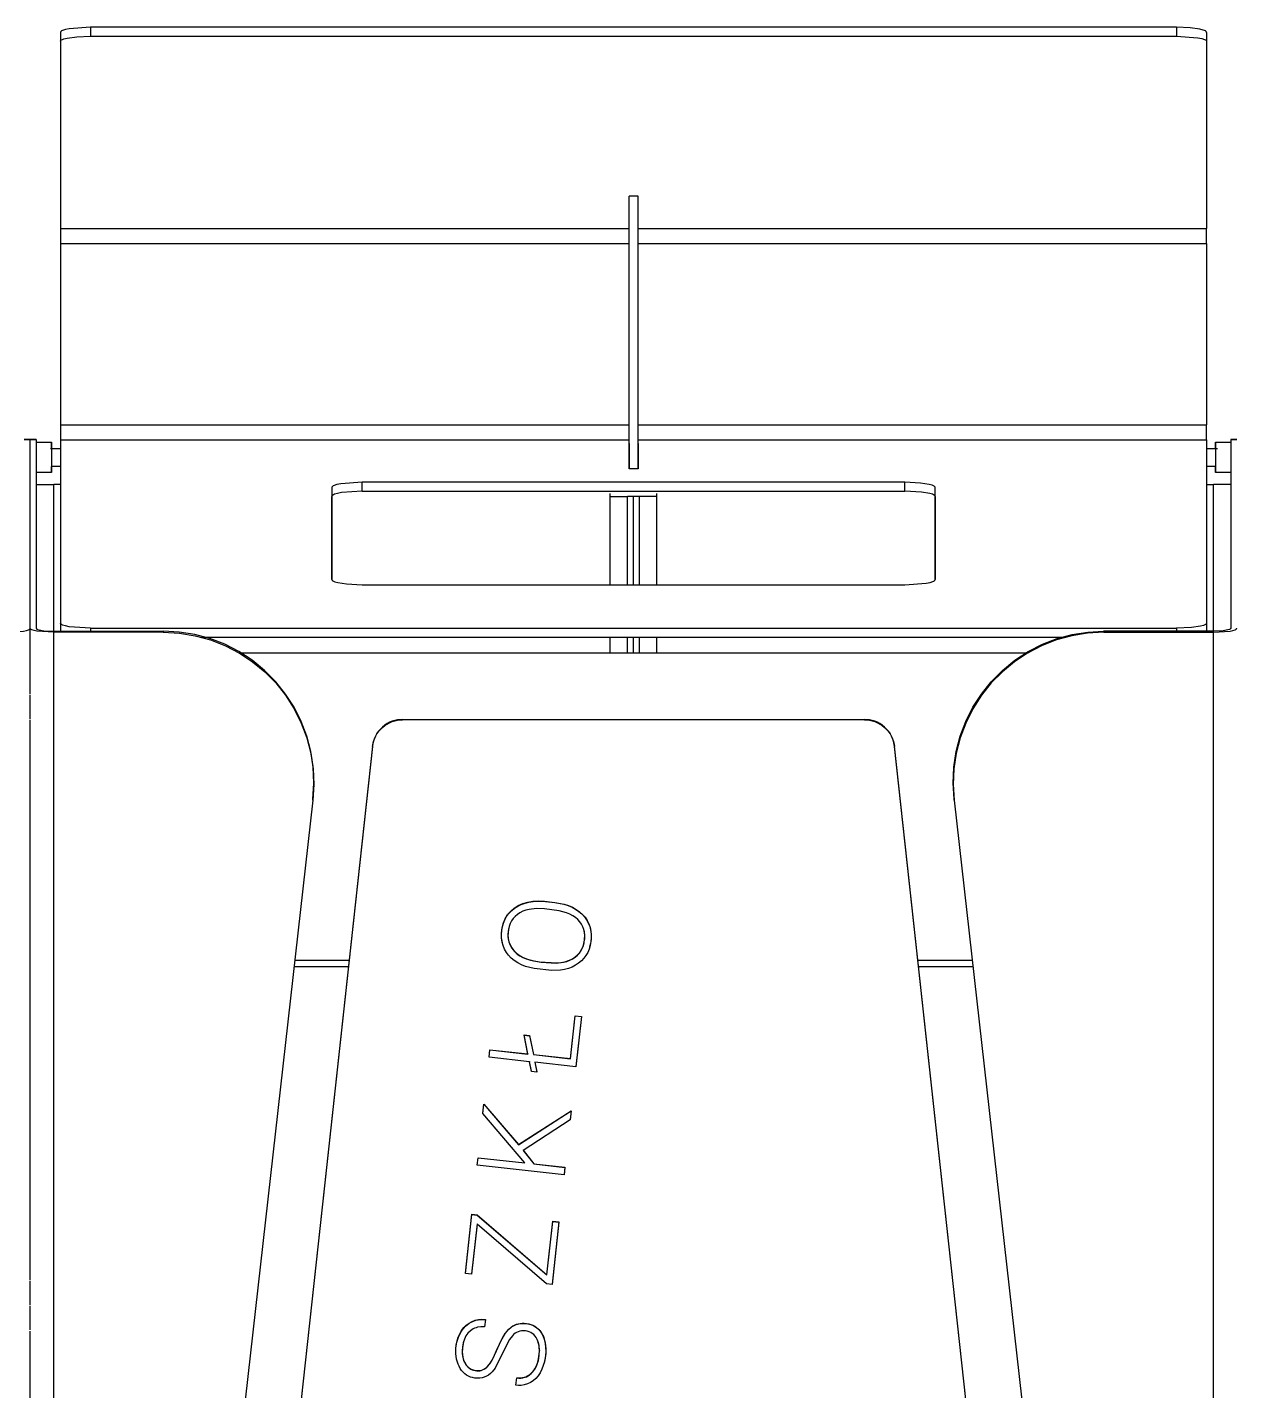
# Model space of a CAD drawing. Header units: millimetres. Extents: x 10782 to 23587, y 24555 to 29687.
# Drawn here: x 22014.5 to 22414.5, y 28094.5 to 28546.5 of the extents above; entities that cross this region are included whole.
import ezdxf

# ---------------------------------------------------------------- set-up
doc = ezdxf.new("R2010")
doc.units = ezdxf.units.MM
doc.header["$LTSCALE"] = 3
doc.layers.add('DomyÅ›lny', color=7, linetype='Continuous')

msp = doc.modelspace()

# ---------------------------------------------------------------- linework, layer by layer
at = {"layer": 'DomyÅ›lny'}
for p, q in [((22025.55, 28544.86), (22025.55, 28541.9)), ((22035.55, 28546.55), (22035.55, 28543.59)), ((22395.55, 28546.55), (22035.55, 28546.55)), ((22395.55, 28546.55), (22395.55, 28543.59)), ((22405.55, 28544.86), (22405.55, 28541.9)), ((22025.55, 28541.9), (22025.55, 28479.85)), ((22035.55, 28543.59), (22395.55, 28543.59)), ((22405.55, 28541.9), (22405.55, 28479.85)), ((22214.05, 28400.11), (22214.05, 28490.52)), ((22217.05, 28490.52), (22214.05, 28490.52)), ((22217.05, 28400.11), (22217.05, 28490.52)), ((22025.55, 28479.85), (22214.05, 28479.85)), ((22217.05, 28479.85), (22405.55, 28479.85)), ((22025.55, 28474.9), (22025.55, 28414.73)), ((22025.55, 28474.9), (22214.05, 28474.9)), ((22217.05, 28474.9), (22405.55, 28474.9)), ((22405.55, 28474.9), (22405.55, 28414.73)), ((22025.55, 28414.73), (22214.05, 28414.73)), ((22217.05, 28414.73), (22405.55, 28414.73)), ((22013.55, 28410), (22015.55, 28410)), ((22013.55, 28409.92), (22015.55, 28409.92)), ((22015.55, 28410), (22017.55, 28410)), ((22015.55, 28347.28), (22015.55, 28409.92)), ((22015.55, 28409.92), (22017.55, 28409.92)), ((22015.55, 28347.28), (22015.55, 28409.92)), ((22017.55, 28409.92), (22017.55, 28347.28)), ((22017.55, 28408.93), (22022.55, 28408.93)), ((22025.55, 28409.78), (22025.55, 28348.97)), ((22025.55, 28409.78), (22214.05, 28409.78)), ((22214.05, 28408.58), (22214.05, 28400.11)), ((22217.05, 28409.78), (22405.55, 28409.78)), ((22217.05, 28408.58), (22217.05, 28400.11)), ((22405.55, 28409.78), (22405.55, 28348.97)), ((22408.55, 28408.93), (22413.55, 28408.93)), ((22413.55, 28410), (22415.55, 28410)), ((22413.55, 28409.92), (22413.55, 28347.28)), ((22413.55, 28409.92), (22415.55, 28409.92)), ((22022.24, 28406.93), (22025.55, 28406.93)), ((22405.55, 28406.93), (22409.14, 28406.93)), ((22025.55, 28400.93), (22022.55, 28400.93)), ((22217.05, 28400.11), (22214.05, 28400.11)), ((22408.55, 28400.93), (22405.55, 28400.93)), ((22022.55, 28398.93), (22017.55, 28398.93)), ((22025.55, 28394.93), (22023.31, 28394.93)), ((22023.31, 28345.95), (22023.31, 28394.93)), ((22125.55, 28392.72), (22125.55, 28395.67)), ((22305.55, 28395.67), (22125.55, 28395.67)), ((22305.55, 28392.72), (22305.55, 28395.67)), ((22405.55, 28394.93), (22407.79, 28394.93)), ((22407.79, 28345.95), (22407.79, 28394.93)), ((22413.55, 28398.93), (22408.55, 28398.93)), ((22115.55, 28393.98), (22115.55, 28363.42)), ((22115.55, 28363.42), (22115.55, 28391.02)), ((22125.55, 28392.72), (22305.55, 28392.72)), ((22207.79, 28390.93), (22207.79, 28391.93)), ((22207.79, 28361.72), (22207.79, 28390.93)), ((22215.55, 28390.93), (22213.55, 28390.93)), ((22213.55, 28361.72), (22213.55, 28390.93)), ((22217.55, 28390.93), (22215.55, 28390.93)), ((22215.55, 28361.72), (22215.55, 28390.93)), ((22215.55, 28361.72), (22215.55, 28390.93)), ((22217.55, 28361.72), (22217.55, 28390.93)), ((22223.31, 28390.93), (22223.31, 28391.93)), ((22223.31, 28361.72), (22223.31, 28390.93)), ((22315.55, 28363.42), (22315.55, 28393.98)), ((22315.55, 28391.02), (22315.55, 28363.42)), ((22125.55, 28361.72), (22305.55, 28361.72)), ((22015.55, 28325.44), (22015.55, 28347.28)), ((22023.31, 28346.3), (22059.67, 28346.3)), ((22059.63, 28345.95), (22023.31, 28345.95)), ((22023.31, 27637.16), (22023.31, 28345.95)), ((22025.55, 28348.97), (22025.55, 28346.02)), ((22035.55, 28347.28), (22035.55, 28345.95)), ((22035.55, 28347.28), (22395.55, 28347.28)), ((22059.63, 28345.95), (22059.67, 28346.3)), ((22407.79, 28346.3), (22371.42, 28346.3)), ((22371.46, 28345.95), (22371.42, 28346.3)), ((22371.46, 28345.95), (22407.79, 28345.95)), ((22395.55, 28347.28), (22395.55, 28345.95)), ((22405.55, 28348.97), (22405.55, 28346.02)), ((22407.79, 27637.16), (22407.79, 28345.95)), ((22072.29, 28344.32), (22358.81, 28344.32)), ((22207.79, 28339.16), (22207.79, 28344.32)), ((22213.55, 28339.16), (22213.55, 28344.32)), ((22215.55, 28339.16), (22215.55, 28344.32)), ((22215.55, 28339.16), (22215.55, 28344.32)), ((22217.55, 28339.16), (22217.55, 28344.32)), ((22223.31, 28339.16), (22223.31, 28344.32)), ((22084.74, 28339.16), (22346.35, 28339.16)), ((22084.74, 28339.16), (22346.35, 28339.16)), ((22015.55, 28317.13), (22015.55, 28325.08)), ((22015.55, 28131.27), (22015.55, 28316.77)), ((22292.11, 28316.95), (22138.98, 28316.95)), ((22129.04, 28308.19), (22056.74, 27648.36)), ((22129.04, 28308.06), (22056.74, 27648.23)), ((22129.04, 28308.06), (22129.04, 28308.19)), ((22374.35, 27648.36), (22302.05, 28308.19)), ((22302.05, 28308.06), (22302.05, 28308.19)), ((22374.35, 27648.23), (22302.05, 28308.06)), ((22109.22, 28290.24), (22036.55, 27646.04)), ((22109.22, 28290.24), (22109.26, 28290.58)), ((22321.87, 28290.24), (22321.83, 28290.58)), ((22321.87, 28290.24), (22394.55, 27646.04)), ((22171.76, 28245.52), (22171.76, 28245.59)), ((22201.52, 28245.17), (22201.52, 28245.11)), ((22121.27, 28237.16), (22103.24, 28237.16)), ((22327.86, 28237.16), (22309.82, 28237.16)), ((22103.01, 28235.16), (22121.03, 28235.16)), ((22310.06, 28235.16), (22328.08, 28235.16)), ((22194.67, 28204.63), (22196.22, 28218.81)), ((22194.67, 28204.56), (22196.22, 28218.74)), ((22196.22, 28218.81), (22196.22, 28218.74)), ((22196.22, 28218.81), (22198.28, 28218.58)), ((22196.22, 28218.74), (22198.28, 28218.52)), ((22198.28, 28218.58), (22196.46, 28201.95)), ((22198.28, 28218.52), (22196.46, 28201.89)), ((22180.56, 28206.17), (22179.31, 28212.44)), ((22179.31, 28212.44), (22181.09, 28212.24)), ((22180.56, 28206.1), (22179.31, 28212.37)), ((22179.31, 28212.37), (22181.09, 28212.18)), ((22181.09, 28212.24), (22182.34, 28205.97)), ((22181.09, 28212.18), (22182.34, 28205.91)), ((22167.65, 28205.1), (22167.92, 28207.55)), ((22167.65, 28205.03), (22167.92, 28207.48)), ((22167.65, 28205.1), (22167.65, 28205.03)), ((22181.08, 28203.57), (22167.65, 28205.03)), ((22167.92, 28207.55), (22180.56, 28206.17)), ((22167.92, 28207.48), (22180.56, 28206.1)), ((22180.56, 28206.17), (22180.56, 28206.1)), ((22182.34, 28205.97), (22194.67, 28204.63)), ((22182.34, 28205.91), (22194.67, 28204.56)), ((22181.73, 28200.38), (22181.08, 28203.63)), ((22181.08, 28203.63), (22181.08, 28203.57)), ((22181.73, 28200.32), (22181.08, 28203.57)), ((22181.73, 28200.38), (22181.73, 28200.32)), ((22183.51, 28200.12), (22181.73, 28200.32)), ((22182.86, 28203.44), (22183.51, 28200.19)), ((22196.46, 28201.89), (22182.86, 28203.37)), ((22182.86, 28203.37), (22183.51, 28200.12)), ((22165.61, 28186.48), (22165.94, 28189.54)), ((22165.61, 28186.41), (22165.94, 28189.47)), ((22165.94, 28189.54), (22177.45, 28176.09)), ((22165.94, 28189.54), (22165.94, 28189.47)), ((22165.94, 28189.47), (22177.45, 28176.03)), ((22177.45, 28176.09), (22194.86, 28187.32)), ((22177.45, 28176.03), (22194.86, 28187.26)), ((22194.86, 28187.32), (22194.53, 28184.36)), ((22194.86, 28187.26), (22194.53, 28184.29)), ((22194.86, 28187.32), (22194.86, 28187.26)), ((22179.53, 28169.99), (22165.61, 28186.41)), ((22194.53, 28184.29), (22178.94, 28174.15)), ((22178.94, 28174.21), (22182.49, 28169.73)), ((22178.94, 28174.15), (22182.49, 28169.66)), ((22163.73, 28169.32), (22163.99, 28171.75)), ((22163.73, 28169.25), (22163.99, 28171.68)), ((22192.54, 28166.11), (22163.73, 28169.25)), ((22163.99, 28171.75), (22179.53, 28170.05)), ((22163.99, 28171.68), (22179.53, 28169.99)), ((22182.49, 28169.73), (22192.8, 28168.6)), ((22182.49, 28169.66), (22192.8, 28168.54)), ((22192.8, 28168.6), (22192.54, 28166.17)), ((22192.8, 28168.54), (22192.54, 28166.11)), ((22159.79, 28133.44), (22161.94, 28152.99)), ((22159.79, 28133.37), (22161.94, 28152.92)), ((22161.94, 28152.99), (22161.94, 28152.92)), ((22161.94, 28152.99), (22163.68, 28152.8)), ((22161.94, 28152.92), (22163.68, 28152.73)), ((22163.68, 28152.8), (22186.81, 28132.95)), ((22163.68, 28152.73), (22186.81, 28132.88)), ((22186.81, 28132.95), (22188.76, 28150.7)), ((22186.81, 28132.88), (22188.76, 28150.63)), ((22190.82, 28150.47), (22188.55, 28129.78)), ((22188.76, 28150.7), (22190.82, 28150.47)), ((22188.76, 28150.63), (22190.82, 28150.41)), ((22190.82, 28150.47), (22190.82, 28150.41)), ((22163.69, 28149.76), (22161.87, 28133.21)), ((22163.69, 28149.69), (22161.87, 28133.14)), ((22163.69, 28149.76), (22163.69, 28149.69)), ((22186.71, 28129.92), (22163.69, 28149.69)), ((22190.82, 28150.41), (22188.55, 28129.71)), ((22161.87, 28133.14), (22159.79, 28133.37)), ((22015.55, 28122.95), (22015.55, 28130.91)), ((22188.55, 28129.71), (22186.71, 28129.92)), ((22015.55, 28114.64), (22015.55, 28122.59)), ((22166.43, 28118.13), (22166.16, 28115.68)), ((22166.43, 28118.06), (22166.16, 28115.61)), ((22015.55, 27928.78), (22015.55, 28114.27)), ((22184.39, 28107.82), (22184.39, 28107.76)), ((22176.56, 28096.34), (22176.82, 28098.77)), ((22176.56, 28096.27), (22176.82, 28098.7)), ((22176.82, 28098.77), (22176.82, 28098.7))]:
    msp.add_line(p, q, dxfattribs=at)
for points in [[(22035.55, 28546.55, 0), (22028.48, 28546.05, 0), (22027.18, 28545.78, 0), (22026.25, 28545.48, 0), (22025.93, 28545.32, 0), (22025.81, 28545.24, 0), (22025.71, 28545.16, 0), (22025.64, 28545.09, 0), (22025.61, 28545.05, 0), (22025.59, 28545.01, 0), (22025.57, 28544.97, 0), (22025.56, 28544.93, 0), (22025.55, 28544.89, 0), (22025.55, 28544.86, 0)], [(22405.55, 28544.86, 0), (22405.54, 28544.89, 0), (22405.54, 28544.93, 0), (22405.52, 28544.97, 0), (22405.51, 28545.01, 0), (22405.48, 28545.05, 0), (22405.45, 28545.09, 0), (22405.38, 28545.16, 0), (22405.28, 28545.24, 0), (22405.16, 28545.32, 0), (22404.84, 28545.48, 0), (22404.43, 28545.63, 0), (22403.31, 28545.92, 0), (22400.14, 28546.36, 0), (22395.55, 28546.55, 0)], [(22025.55, 28541.9, 0), (22025.55, 28541.94, 0), (22025.56, 28541.97, 0), (22025.57, 28542.01, 0), (22025.59, 28542.05, 0), (22025.61, 28542.09, 0), (22025.64, 28542.13, 0), (22025.71, 28542.21, 0), (22025.81, 28542.29, 0), (22025.93, 28542.36, 0), (22026.25, 28542.52, 0), (22026.66, 28542.68, 0), (22027.78, 28542.97, 0), (22030.95, 28543.4, 0), (22035.55, 28543.59, 0)], [(22395.55, 28543.59, 0), (22402.62, 28543.1, 0), (22403.92, 28542.83, 0), (22404.84, 28542.52, 0), (22405.16, 28542.36, 0), (22405.28, 28542.29, 0), (22405.38, 28542.21, 0), (22405.45, 28542.13, 0), (22405.48, 28542.09, 0), (22405.51, 28542.05, 0), (22405.52, 28542.01, 0), (22405.54, 28541.97, 0), (22405.54, 28541.94, 0), (22405.55, 28541.9, 0)], [(22025.55, 28479.85, 0), (22025.55, 28479.64, 0), (22025.55, 28478.78, 0), (22025.55, 28474.9, 0)], [(22405.55, 28474.9, 0), (22405.55, 28479.85, 0)], [(22025.55, 28414.73, 0), (22025.55, 28409.78, 0)], [(22405.55, 28409.78, 0), (22405.55, 28409.99, 0), (22405.55, 28410.85, 0), (22405.55, 28414.73, 0)], [(22022.55, 28406.93, 0), (22022.55, 28408.73, 0), (22022.55, 28408.89, 0), (22022.55, 28408.92, 0), (22022.55, 28408.93, 0), (22022.55, 28408.93, 0), (22022.55, 28408.93, 0), (22022.55, 28408.93, 0), (22022.55, 28408.93, 0), (22022.55, 28408.93, 0), (22022.55, 28408.93, 0), (22022.55, 28408.93, 0), (22022.55, 28408.93, 0), (22022.55, 28408.93, 0), (22022.55, 28408.93, 0), (22022.55, 28408.93, 0), (22022.55, 28408.93, 0), (22022.55, 28408.93, 0), (22022.55, 28408.92, 0), (22022.55, 28408.91, 0), (22022.55, 28408.84, 0), (22022.55, 28408.55, 0), (22022.55, 28405.55, 0), (22022.55, 28401.73, 0), (22022.55, 28399.11, 0), (22022.55, 28398.97, 0), (22022.55, 28398.94, 0), (22022.55, 28398.93, 0), (22022.55, 28398.93, 0), (22022.55, 28398.93, 0), (22022.55, 28398.93, 0), (22022.55, 28398.93, 0), (22022.55, 28398.93, 0), (22022.55, 28398.93, 0), (22022.55, 28398.93, 0), (22022.55, 28398.93, 0), (22022.55, 28398.93, 0), (22022.55, 28398.93, 0), (22022.55, 28398.93, 0), (22022.55, 28398.93, 0), (22022.55, 28398.93, 0), (22022.55, 28398.95, 0), (22022.55, 28399.02, 0), (22022.55, 28399.31, 0), (22022.55, 28400.93, 0)], [(22408.55, 28406.93, 0), (22408.55, 28408.73, 0), (22408.55, 28408.89, 0), (22408.55, 28408.92, 0), (22408.55, 28408.93, 0), (22408.55, 28408.93, 0), (22408.55, 28408.93, 0), (22408.55, 28408.93, 0), (22408.55, 28408.93, 0), (22408.55, 28408.93, 0), (22408.55, 28408.93, 0), (22408.55, 28408.93, 0), (22408.55, 28408.93, 0), (22408.55, 28408.93, 0), (22408.55, 28408.93, 0), (22408.55, 28408.93, 0), (22408.55, 28408.93, 0), (22408.55, 28408.93, 0), (22408.55, 28408.92, 0), (22408.55, 28408.91, 0), (22408.55, 28408.84, 0), (22408.55, 28408.55, 0), (22408.55, 28405.55, 0), (22408.55, 28401.73, 0), (22408.55, 28399.11, 0), (22408.55, 28398.97, 0), (22408.55, 28398.94, 0), (22408.55, 28398.93, 0), (22408.55, 28398.93, 0), (22408.55, 28398.93, 0), (22408.55, 28398.93, 0), (22408.55, 28398.93, 0), (22408.55, 28398.93, 0), (22408.55, 28398.93, 0), (22408.55, 28398.93, 0), (22408.55, 28398.93, 0), (22408.55, 28398.93, 0), (22408.55, 28398.93, 0), (22408.55, 28398.93, 0), (22408.55, 28398.93, 0), (22408.55, 28398.93, 0), (22408.55, 28398.95, 0), (22408.55, 28399.02, 0), (22408.55, 28399.31, 0), (22408.55, 28400.93, 0)], [(22408.55, 28406.93, 0), (22408.55, 28406.93, 0), (22408.55, 28406.93, 0), (22408.55, 28406.93, 0), (22408.55, 28406.93, 0), (22408.55, 28406.93, 0), (22408.55, 28406.93, 0), (22408.55, 28406.93, 0), (22408.55, 28406.93, 0), (22408.55, 28406.93, 0), (22408.55, 28406.93, 0), (22408.55, 28406.92, 0), (22408.55, 28406.91, 0), (22408.55, 28406.84, 0), (22408.55, 28406.56, 0), (22408.55, 28400.93, 0)], [(22017.55, 28394.93, 0), (22017.55, 28394.93, 0), (22017.55, 28394.93, 0), (22017.55, 28394.93, 0), (22017.55, 28394.93, 0), (22017.55, 28394.93, 0), (22017.55, 28394.93, 0), (22017.55, 28394.93, 0), (22017.55, 28394.93, 0), (22017.55, 28394.93, 0), (22017.55, 28394.93, 0), (22017.56, 28394.93, 0), (22017.59, 28394.93, 0), (22017.74, 28394.93, 0), (22019.21, 28394.93, 0), (22023.31, 28394.93, 0)], [(22125.55, 28395.67, 0), (22118.47, 28395.18, 0), (22117.23, 28394.92, 0), (22116.31, 28394.63, 0), (22115.98, 28394.47, 0), (22115.85, 28394.39, 0), (22115.74, 28394.31, 0), (22115.66, 28394.23, 0), (22115.62, 28394.18, 0), (22115.6, 28394.14, 0), (22115.57, 28394.1, 0), (22115.56, 28394.06, 0), (22115.55, 28394.02, 0), (22115.55, 28393.98, 0)], [(22315.55, 28393.98, 0), (22315.54, 28394.02, 0), (22315.53, 28394.06, 0), (22315.52, 28394.1, 0), (22315.5, 28394.14, 0), (22315.47, 28394.18, 0), (22315.44, 28394.23, 0), (22315.35, 28394.31, 0), (22315.25, 28394.39, 0), (22314.96, 28394.55, 0), (22314.58, 28394.7, 0), (22313.58, 28394.99, 0), (22310.68, 28395.43, 0), (22305.55, 28395.67, 0)], [(22413.55, 28394.93, 0), (22413.55, 28394.93, 0), (22413.55, 28394.93, 0), (22413.55, 28394.93, 0), (22413.55, 28394.93, 0), (22413.55, 28394.93, 0), (22413.55, 28394.93, 0), (22413.55, 28394.93, 0), (22413.55, 28394.93, 0), (22413.55, 28394.93, 0), (22413.54, 28394.93, 0), (22413.54, 28394.93, 0), (22413.5, 28394.93, 0), (22413.35, 28394.93, 0), (22411.89, 28394.93, 0), (22407.79, 28394.93, 0)], [(22125.55, 28392.72, 0), (22118.75, 28392.27, 0), (22117.41, 28392.01, 0), (22116.39, 28391.7, 0), (22116.03, 28391.54, 0), (22115.88, 28391.46, 0), (22115.76, 28391.37, 0), (22115.67, 28391.29, 0), (22115.63, 28391.24, 0), (22115.6, 28391.2, 0), (22115.58, 28391.15, 0), (22115.56, 28391.11, 0), (22115.55, 28391.06, 0), (22115.55, 28391.02, 0)], [(22207.79, 28390.93, 0), (22213.55, 28390.93, 0)], [(22223.31, 28390.93, 0), (22217.55, 28390.93, 0)], [(22315.55, 28391.02, 0), (22315.54, 28391.06, 0), (22315.54, 28391.1, 0), (22315.52, 28391.14, 0), (22315.5, 28391.18, 0), (22315.48, 28391.22, 0), (22315.45, 28391.26, 0), (22315.37, 28391.33, 0), (22315.28, 28391.41, 0), (22315.02, 28391.57, 0), (22314.67, 28391.71, 0), (22313.74, 28391.99, 0), (22310.98, 28392.45, 0), (22305.55, 28392.72, 0)], [(22115.55, 28363.42, 0), (22115.55, 28363.38, 0), (22115.56, 28363.33, 0), (22115.57, 28363.29, 0), (22115.6, 28363.25, 0), (22115.62, 28363.21, 0), (22115.66, 28363.17, 0), (22115.74, 28363.09, 0), (22115.85, 28363.01, 0), (22116.13, 28362.85, 0), (22116.51, 28362.69, 0), (22117.52, 28362.41, 0), (22120.41, 28361.96, 0), (22125.55, 28361.72, 0)], [(22305.55, 28361.72, 0), (22312.62, 28362.22, 0), (22313.86, 28362.47, 0), (22314.78, 28362.77, 0), (22315.12, 28362.92, 0), (22315.25, 28363.01, 0), (22315.35, 28363.09, 0), (22315.44, 28363.17, 0), (22315.47, 28363.21, 0), (22315.5, 28363.25, 0), (22315.52, 28363.29, 0), (22315.53, 28363.33, 0), (22315.54, 28363.38, 0), (22315.55, 28363.42, 0)], [(22007.79, 28345.95, 0), (22013.35, 28346.35, 0), (22014.29, 28346.56, 0), (22014.98, 28346.78, 0), (22015.23, 28346.9, 0), (22015.33, 28346.96, 0), (22015.4, 28347.02, 0), (22015.47, 28347.08, 0), (22015.49, 28347.12, 0), (22015.51, 28347.15, 0), (22015.53, 28347.18, 0), (22015.54, 28347.21, 0), (22015.54, 28347.24, 0), (22015.55, 28347.28, 0)], [(22023.31, 28345.95, 0), (22017.74, 28346.35, 0), (22016.8, 28346.56, 0), (22016.11, 28346.78, 0), (22015.87, 28346.9, 0), (22015.77, 28346.96, 0), (22015.69, 28347.02, 0), (22015.63, 28347.08, 0), (22015.6, 28347.12, 0), (22015.58, 28347.15, 0), (22015.57, 28347.18, 0), (22015.56, 28347.21, 0), (22015.55, 28347.24, 0), (22015.55, 28347.28, 0)], [(22017.55, 28347.28, 0), (22017.55, 28347.25, 0), (22017.56, 28347.23, 0), (22017.56, 28347.2, 0), (22017.58, 28347.18, 0), (22017.6, 28347.15, 0), (22017.64, 28347.1, 0), (22017.7, 28347.05, 0), (22017.77, 28347.01, 0), (22017.96, 28346.91, 0), (22018.49, 28346.74, 0), (22020.06, 28346.47, 0), (22023.31, 28346.3, 0)], [(22035.55, 28347.28, 0), (22028.39, 28347.79, 0), (22027.17, 28348.05, 0), (22026.28, 28348.34, 0), (22025.97, 28348.49, 0), (22025.84, 28348.57, 0), (22025.74, 28348.65, 0), (22025.65, 28348.73, 0), (22025.62, 28348.77, 0), (22025.59, 28348.81, 0), (22025.57, 28348.85, 0), (22025.56, 28348.89, 0), (22025.55, 28348.93, 0), (22025.55, 28348.97, 0)], [(22059.63, 28345.95, 0), (22064.97, 28345.66, 0), (22070.21, 28344.82, 0), (22075.34, 28343.41, 0), (22080.23, 28341.5, 0), (22084.9, 28339.07, 0), (22089.24, 28336.2, 0), (22093.27, 28332.89, 0), (22096.91, 28329.18, 0), (22100.21, 28325.05, 0), (22103.06, 28320.57, 0), (22105.41, 28315.84, 0), (22107.25, 28310.9, 0), (22108.55, 28305.83, 0), (22109.31, 28300.67, 0), (22109.54, 28295.47, 0), (22109.22, 28290.24, 0)], [(22109.26, 28290.58, 0), (22109.57, 28295.9, 0), (22109.33, 28301.2, 0), (22108.53, 28306.44, 0), (22107.2, 28311.52, 0), (22105.34, 28316.42, 0), (22103.01, 28321.08, 0), (22100.19, 28325.46, 0), (22096.95, 28329.53, 0), (22093.24, 28333.29, 0), (22089.13, 28336.65, 0), (22084.7, 28339.55, 0), (22080, 28341.96, 0), (22075.11, 28343.84, 0), (22070.06, 28345.2, 0), (22064.92, 28346.02, 0), (22059.67, 28346.3, 0)], [(22321.83, 28290.58, 0), (22321.52, 28295.9, 0), (22321.76, 28301.2, 0), (22322.56, 28306.44, 0), (22323.9, 28311.52, 0), (22325.75, 28316.42, 0), (22328.09, 28321.08, 0), (22330.9, 28325.46, 0), (22334.14, 28329.53, 0), (22337.85, 28333.29, 0), (22341.97, 28336.65, 0), (22346.39, 28339.55, 0), (22351.09, 28341.96, 0), (22355.98, 28343.84, 0), (22361.03, 28345.2, 0), (22366.18, 28346.02, 0), (22371.42, 28346.3, 0)], [(22371.46, 28345.95, 0), (22366.12, 28345.66, 0), (22360.88, 28344.82, 0), (22355.76, 28343.41, 0), (22350.86, 28341.5, 0), (22346.2, 28339.07, 0), (22341.85, 28336.2, 0), (22337.83, 28332.89, 0), (22334.18, 28329.18, 0), (22330.88, 28325.05, 0), (22328.03, 28320.57, 0), (22325.68, 28315.84, 0), (22323.85, 28310.9, 0), (22322.55, 28305.83, 0), (22321.78, 28300.67, 0), (22321.56, 28295.47, 0), (22321.87, 28290.24, 0)], [(22405.55, 28348.97, 0), (22405.54, 28348.93, 0), (22405.53, 28348.89, 0), (22405.52, 28348.85, 0), (22405.49, 28348.8, 0), (22405.46, 28348.76, 0), (22405.43, 28348.72, 0), (22405.34, 28348.63, 0), (22405.23, 28348.55, 0), (22404.93, 28348.39, 0), (22404.54, 28348.23, 0), (22403.51, 28347.95, 0), (22400.6, 28347.51, 0), (22395.55, 28347.28, 0)], [(22413.55, 28347.28, 0), (22413.55, 28347.25, 0), (22413.54, 28347.23, 0), (22413.53, 28347.2, 0), (22413.52, 28347.18, 0), (22413.5, 28347.15, 0), (22413.45, 28347.1, 0), (22413.39, 28347.05, 0), (22413.32, 28347.01, 0), (22413.13, 28346.91, 0), (22412.61, 28346.74, 0), (22411.03, 28346.47, 0), (22407.79, 28346.3, 0)], [(22407.79, 28345.95, 0), (22413.35, 28346.35, 0), (22414.29, 28346.56, 0), (22414.98, 28346.78, 0), (22415.23, 28346.9, 0), (22415.33, 28346.96, 0), (22415.4, 28347.02, 0), (22415.47, 28347.08, 0), (22415.49, 28347.12, 0), (22415.51, 28347.15, 0), (22415.53, 28347.18, 0), (22415.54, 28347.21, 0), (22415.54, 28347.24, 0), (22415.55, 28347.28, 0)], [(22138.98, 28317.08, 0), (22137.27, 28316.93, 0), (22136.4, 28316.74, 0), (22135.53, 28316.47, 0), (22134.67, 28316.11, 0), (22133.84, 28315.66, 0), (22133.05, 28315.13, 0), (22132.31, 28314.53, 0), (22131.63, 28313.86, 0), (22131.02, 28313.13, 0), (22130.48, 28312.36, 0), (22130.03, 28311.55, 0), (22129.66, 28310.71, 0), (22129.38, 28309.87, 0), (22129.17, 28309.02, 0), (22129.04, 28308.19, 0)], [(22129.04, 28308.06, 0), (22129.38, 28309.74, 0), (22129.66, 28310.58, 0), (22130.03, 28311.42, 0), (22130.48, 28312.23, 0), (22131.02, 28313.01, 0), (22131.63, 28313.73, 0), (22132.31, 28314.4, 0), (22133.05, 28315, 0), (22133.84, 28315.53, 0), (22134.67, 28315.98, 0), (22135.53, 28316.34, 0), (22136.4, 28316.61, 0), (22137.27, 28316.8, 0), (22138.98, 28316.95, 0)], [(22302.05, 28308.19, 0), (22301.72, 28309.87, 0), (22301.43, 28310.71, 0), (22301.06, 28311.55, 0), (22300.61, 28312.36, 0), (22300.08, 28313.13, 0), (22299.47, 28313.86, 0), (22298.79, 28314.53, 0), (22298.04, 28315.13, 0), (22297.25, 28315.66, 0), (22296.42, 28316.11, 0), (22295.57, 28316.47, 0), (22294.69, 28316.74, 0), (22293.82, 28316.93, 0), (22292.11, 28317.08, 0)], [(22292.11, 28316.95, 0), (22293.82, 28316.8, 0), (22294.69, 28316.61, 0), (22295.57, 28316.34, 0), (22296.42, 28315.98, 0), (22297.25, 28315.53, 0), (22298.04, 28315, 0), (22298.79, 28314.4, 0), (22299.47, 28313.73, 0), (22300.08, 28313.01, 0), (22300.61, 28312.23, 0), (22301.06, 28311.42, 0), (22301.43, 28310.58, 0), (22301.72, 28309.74, 0), (22301.92, 28308.89, 0), (22302.05, 28308.06, 0)], [(22172.06, 28243.03, 0), (22171.8, 28244.6, 0), (22171.78, 28246.25, 0), (22171.98, 28247.94, 0), (22172.39, 28249.52, 0), (22173, 28250.97, 0), (22173.81, 28252.3, 0), (22174.82, 28253.48, 0), (22176, 28254.49, 0), (22177.33, 28255.33, 0), (22178.82, 28255.99, 0), (22180.46, 28256.47, 0), (22182.2, 28256.76, 0), (22184.05, 28256.86, 0), (22186, 28256.77, 0), (22189.43, 28256.4, 0)], [(22189.43, 28256.4, 0), (22192.58, 28255.8, 0), (22194.01, 28255.34, 0), (22195.33, 28254.77, 0), (22196.56, 28254.08, 0), (22197.66, 28253.29, 0), (22198.63, 28252.42, 0), (22199.47, 28251.45, 0), (22200.16, 28250.4, 0), (22200.73, 28249.25, 0), (22201.14, 28248.05, 0), (22201.41, 28246.8, 0), (22201.52, 28245.49, 0), (22201.48, 28244.12, 0), (22201.29, 28242.77, 0), (22200.99, 28241.52, 0)], [(22174.2, 28248.04, 0), (22173.98, 28246.81, 0), (22173.91, 28245.59, 0), (22173.99, 28244.42, 0), (22174.23, 28243.33, 0), (22174.62, 28242.29, 0), (22175.16, 28241.32, 0), (22175.86, 28240.42, 0), (22176.7, 28239.58, 0), (22177.68, 28238.84, 0), (22178.78, 28238.21, 0), (22180.02, 28237.68, 0), (22181.37, 28237.25, 0), (22184.42, 28236.72, 0), (22190.09, 28236.31, 0), (22191.48, 28236.44, 0), (22192.78, 28236.69, 0), (22193.99, 28237.08, 0), (22195.1, 28237.59, 0), (22196.12, 28238.23, 0), (22197, 28238.97, 0), (22197.75, 28239.81, 0), (22198.35, 28240.75, 0), (22198.82, 28241.79, 0), (22199.15, 28242.94, 0), (22199.34, 28244.18, 0), (22199.39, 28245.42, 0), (22199.28, 28246.59, 0), (22199.01, 28247.69, 0)], [(22157.01, 28104.49, 0), (22156.77, 28105.69, 0), (22156.65, 28106.96, 0), (22156.66, 28108.3, 0), (22156.8, 28109.7, 0), (22157.06, 28111.01, 0), (22157.44, 28112.24, 0), (22157.95, 28113.39, 0), (22158.57, 28114.45, 0), (22159.3, 28115.39, 0), (22160.11, 28116.2, 0), (22161.01, 28116.87, 0), (22162, 28117.42, 0), (22163.05, 28117.83, 0), (22164.14, 28118.08, 0), (22165.27, 28118.18, 0), (22166.43, 28118.13, 0)], [(22179.69, 28114.31, 0), (22179.05, 28114.35, 0), (22178.43, 28114.32, 0), (22177.84, 28114.22, 0), (22177.29, 28114.05, 0), (22176.77, 28113.82, 0), (22176.27, 28113.51, 0), (22175.81, 28113.14, 0), (22175.37, 28112.68, 0), (22174.47, 28111.45, 0), (22173.55, 28109.79, 0), (22169.72, 28101.96, 0), (22168.72, 28100.75, 0), (22168.1, 28100.17, 0), (22167.45, 28099.68, 0), (22166.77, 28099.28, 0), (22166.07, 28098.98, 0), (22165.33, 28098.77, 0), (22164.56, 28098.65, 0), (22163.77, 28098.62, 0), (22162.95, 28098.68, 0), (22162.19, 28098.82, 0), (22161.48, 28099.03, 0), (22160.81, 28099.31, 0), (22160.18, 28099.67, 0), (22159.6, 28100.11, 0), (22159.06, 28100.61, 0), (22158.56, 28101.19, 0), (22158.11, 28101.85, 0), (22157.71, 28102.57, 0), (22157.37, 28103.32, 0), (22156.89, 28104.94, 0), (22156.66, 28106.7, 0), (22156.69, 28108.61, 0), (22156.97, 28110.54, 0), (22157.49, 28112.29, 0), (22158.25, 28113.87, 0), (22158.72, 28114.6, 0), (22159.24, 28115.26, 0), (22159.8, 28115.85, 0), (22160.41, 28116.38, 0), (22161.06, 28116.84, 0), (22161.75, 28117.24, 0), (22162.49, 28117.56, 0), (22163.24, 28117.82, 0), (22164.01, 28117.99, 0), (22164.79, 28118.09, 0), (22165.6, 28118.11, 0), (22166.43, 28118.06, 0)], [(22166.16, 28115.61, 0), (22164.98, 28115.65, 0), (22163.87, 28115.51, 0), (22163.35, 28115.37, 0), (22162.85, 28115.18, 0), (22162.37, 28114.95, 0), (22161.91, 28114.67, 0), (22161.47, 28114.34, 0), (22160.66, 28113.57, 0), (22159.99, 28112.65, 0), (22159.47, 28111.6, 0), (22159.08, 28110.41, 0), (22158.84, 28109.08, 0), (22158.74, 28107.63, 0), (22158.81, 28106.28, 0), (22159.05, 28105.05, 0), (22159.23, 28104.49, 0), (22159.46, 28103.96, 0), (22159.73, 28103.46, 0), (22160.04, 28103, 0), (22160.38, 28102.58, 0), (22160.74, 28102.22, 0), (22161.14, 28101.91, 0), (22161.56, 28101.65, 0), (22162.02, 28101.44, 0), (22162.5, 28101.27, 0), (22163.02, 28101.16, 0), (22163.55, 28101.09, 0), (22164.07, 28101.08, 0), (22164.56, 28101.13, 0), (22165.04, 28101.22, 0), (22165.5, 28101.38, 0), (22165.95, 28101.58, 0), (22166.37, 28101.84, 0), (22166.78, 28102.16, 0), (22167.17, 28102.52, 0), (22167.92, 28103.44, 0), (22168.67, 28104.61, 0), (22170.13, 28107.7, 0), (22171.53, 28110.92, 0), (22172.88, 28113.26, 0), (22173.55, 28114.14, 0), (22174.26, 28114.88, 0), (22175, 28115.51, 0), (22175.79, 28116.02, 0), (22176.61, 28116.4, 0), (22177.5, 28116.66, 0), (22178.43, 28116.8, 0), (22179.42, 28116.81, 0), (22180.49, 28116.69, 0), (22181.53, 28116.42, 0), (22182.48, 28116.01, 0), (22183.34, 28115.46, 0), (22184.1, 28114.77, 0), (22184.78, 28113.93, 0), (22185.36, 28112.96, 0), (22185.82, 28111.9, 0), (22186.16, 28110.76, 0), (22186.37, 28109.53, 0), (22186.46, 28108.22, 0), (22186.43, 28106.83, 0), (22186.01, 28104.07, 0), (22185.64, 28102.79, 0), (22185.16, 28101.59, 0), (22184.56, 28100.45, 0), (22183.88, 28099.42, 0), (22183.12, 28098.53, 0), (22182.28, 28097.79, 0), (22181.36, 28097.19, 0), (22180.37, 28096.73, 0), (22179.34, 28096.41, 0), (22178.26, 28096.25, 0), (22177.42, 28096.22, 0), (22176.56, 28096.27, 0)], [(22159.14, 28110.7, 0), (22158.8, 28108.83, 0), (22158.76, 28106.84, 0), (22158.86, 28105.94, 0), (22159.05, 28105.1, 0), (22159.33, 28104.32, 0), (22159.68, 28103.6, 0), (22160.11, 28102.96, 0), (22160.6, 28102.42, 0), (22161.15, 28101.97, 0), (22161.75, 28101.62, 0), (22162.42, 28101.36, 0), (22163.14, 28101.2, 0), (22163.87, 28101.14, 0), (22164.57, 28101.19, 0), (22165.24, 28101.35, 0), (22165.87, 28101.6, 0), (22166.46, 28101.97, 0), (22167.02, 28102.44, 0), (22167.55, 28103.02, 0), (22168.08, 28103.72, 0), (22169.11, 28105.5, 0), (22170.13, 28107.77, 0), (22172.08, 28112.03, 0), (22173.01, 28113.51, 0), (22173.97, 28114.66, 0), (22175, 28115.58, 0), (22175.54, 28115.94, 0), (22176.11, 28116.25, 0), (22176.7, 28116.5, 0), (22177.31, 28116.69, 0), (22177.95, 28116.81, 0), (22178.62, 28116.87, 0), (22179.31, 28116.88, 0), (22180.04, 28116.82, 0), (22180.8, 28116.69, 0), (22181.52, 28116.49, 0), (22182.19, 28116.22, 0), (22182.82, 28115.88, 0), (22183.41, 28115.47, 0), (22183.95, 28114.99, 0), (22184.44, 28114.44, 0), (22184.9, 28113.83, 0), (22185.3, 28113.14, 0), (22185.65, 28112.42, 0), (22186.16, 28110.84, 0), (22186.42, 28109.11, 0), (22186.45, 28107.21, 0), (22186.24, 28105.23, 0), (22185.81, 28103.39, 0)], [(22176.82, 28098.7, 0), (22177.52, 28098.66, 0), (22178.19, 28098.68, 0), (22178.82, 28098.76, 0), (22179.44, 28098.92, 0), (22180.02, 28099.13, 0), (22180.57, 28099.41, 0), (22181.1, 28099.76, 0), (22181.6, 28100.17, 0), (22182.07, 28100.65, 0), (22182.5, 28101.18, 0), (22182.88, 28101.75, 0), (22183.52, 28103.03, 0), (22183.99, 28104.5, 0), (22184.28, 28106.15, 0), (22184.38, 28107.88, 0), (22184.25, 28109.45, 0), (22184.09, 28110.18, 0), (22183.87, 28110.86, 0), (22183.6, 28111.5, 0), (22183.27, 28112.09, 0), (22182.89, 28112.62, 0), (22182.46, 28113.08, 0), (22182, 28113.46, 0), (22181.48, 28113.78, 0), (22180.93, 28114.03, 0), (22180.33, 28114.21, 0), (22179.69, 28114.31, 0)], [(22176.82, 28098.77, 0), (22177.8, 28098.72, 0), (22178.72, 28098.81, 0), (22179.58, 28099.03, 0), (22180.39, 28099.38, 0), (22181.14, 28099.86, 0), (22181.84, 28100.47, 0), (22182.46, 28101.19, 0), (22183, 28102.01, 0), (22183.45, 28102.92, 0), (22183.81, 28103.92, 0), (22184.09, 28105.01, 0), (22184.38, 28107.44, 0), (22184.3, 28109.16, 0), (22184.16, 28109.95, 0), (22183.96, 28110.69, 0)]]:
    msp.add_polyline3d(points, dxfattribs=at)
for points in [[(22189.43, 28256.33, 0), (22192.48, 28255.77, 0), (22193.87, 28255.33, 0), (22195.16, 28254.78, 0), (22196.36, 28254.13, 0), (22197.45, 28253.39, 0), (22198.42, 28252.57, 0), (22199.26, 28251.65, 0), (22199.97, 28250.66, 0), (22200.56, 28249.58, 0), (22201.01, 28248.43, 0), (22201.32, 28247.24, 0), (22201.49, 28245.99, 0), (22201.51, 28244.7, 0), (22201.4, 28243.37, 0), (22201.17, 28242.11, 0), (22200.82, 28240.93, 0), (22200.35, 28239.83, 0), (22199.77, 28238.81, 0), (22199.07, 28237.88, 0), (22198.25, 28237.02, 0), (22197.32, 28236.24, 0), (22196.28, 28235.55, 0), (22195.16, 28234.97, 0), (22193.96, 28234.51, 0), (22192.69, 28234.16, 0), (22191.35, 28233.93, 0), (22188.44, 28233.81, 0), (22182.62, 28234.43, 0), (22179.71, 28235.18, 0), (22178.39, 28235.71, 0), (22177.15, 28236.36, 0), (22176.02, 28237.1, 0), (22175.02, 28237.92, 0), (22174.15, 28238.84, 0), (22173.41, 28239.83, 0), (22172.8, 28240.91, 0), (22172.32, 28242.06, 0), (22171.99, 28243.25, 0), (22171.8, 28244.49, 0), (22171.76, 28245.79, 0), (22171.86, 28247.13, 0), (22172.1, 28248.44, 0), (22172.46, 28249.66, 0), (22172.95, 28250.81, 0), (22173.57, 28251.88, 0), (22174.31, 28252.86, 0), (22175.16, 28253.74, 0), (22176.11, 28254.51, 0), (22177.17, 28255.18, 0), (22178.32, 28255.73, 0), (22179.57, 28256.18, 0), (22180.89, 28256.5, 0), (22182.28, 28256.71, 0), (22185.26, 28256.76, 0)], [(22186.04, 28254.24, 0), (22183.34, 28254.36, 0), (22180.95, 28254.09, 0), (22179.86, 28253.81, 0), (22178.85, 28253.43, 0), (22177.91, 28252.96, 0), (22177.06, 28252.39, 0), (22176.3, 28251.75, 0), (22175.65, 28251.03, 0), (22175.1, 28250.23, 0), (22174.66, 28249.35, 0), (22174.31, 28248.4, 0), (22174.07, 28247.37, 0), (22173.94, 28246.29, 0), (22173.92, 28245.24, 0), (22174.01, 28244.24, 0), (22174.22, 28243.29, 0), (22174.55, 28242.38, 0), (22174.99, 28241.53, 0), (22175.55, 28240.72, 0), (22176.23, 28239.96, 0), (22177.01, 28239.26, 0), (22177.89, 28238.65, 0), (22178.86, 28238.11, 0), (22179.93, 28237.65, 0), (22182.36, 28236.96, 0), (22184.97, 28236.59, 0), (22189.93, 28236.24, 0), (22192.31, 28236.52, 0), (22193.39, 28236.8, 0), (22194.4, 28237.19, 0), (22195.35, 28237.67, 0), (22196.22, 28238.24, 0), (22196.98, 28238.89, 0), (22197.64, 28239.61, 0), (22198.19, 28240.41, 0), (22198.64, 28241.28, 0), (22198.99, 28242.23, 0), (22199.23, 28243.26, 0), (22199.36, 28244.35, 0), (22199.38, 28245.43, 0), (22199.29, 28246.45, 0), (22199.08, 28247.41, 0), (22198.75, 28248.32, 0), (22198.3, 28249.17, 0), (22197.74, 28249.97, 0), (22197.06, 28250.71, 0), (22196.28, 28251.38, 0), (22195.4, 28251.99, 0), (22194.43, 28252.51, 0), (22193.36, 28252.96, 0), (22190.93, 28253.63, 0)]]:
    msp.add_polyline3d(points, close=True, dxfattribs=at)

doc.saveas('drawing.dxf')
